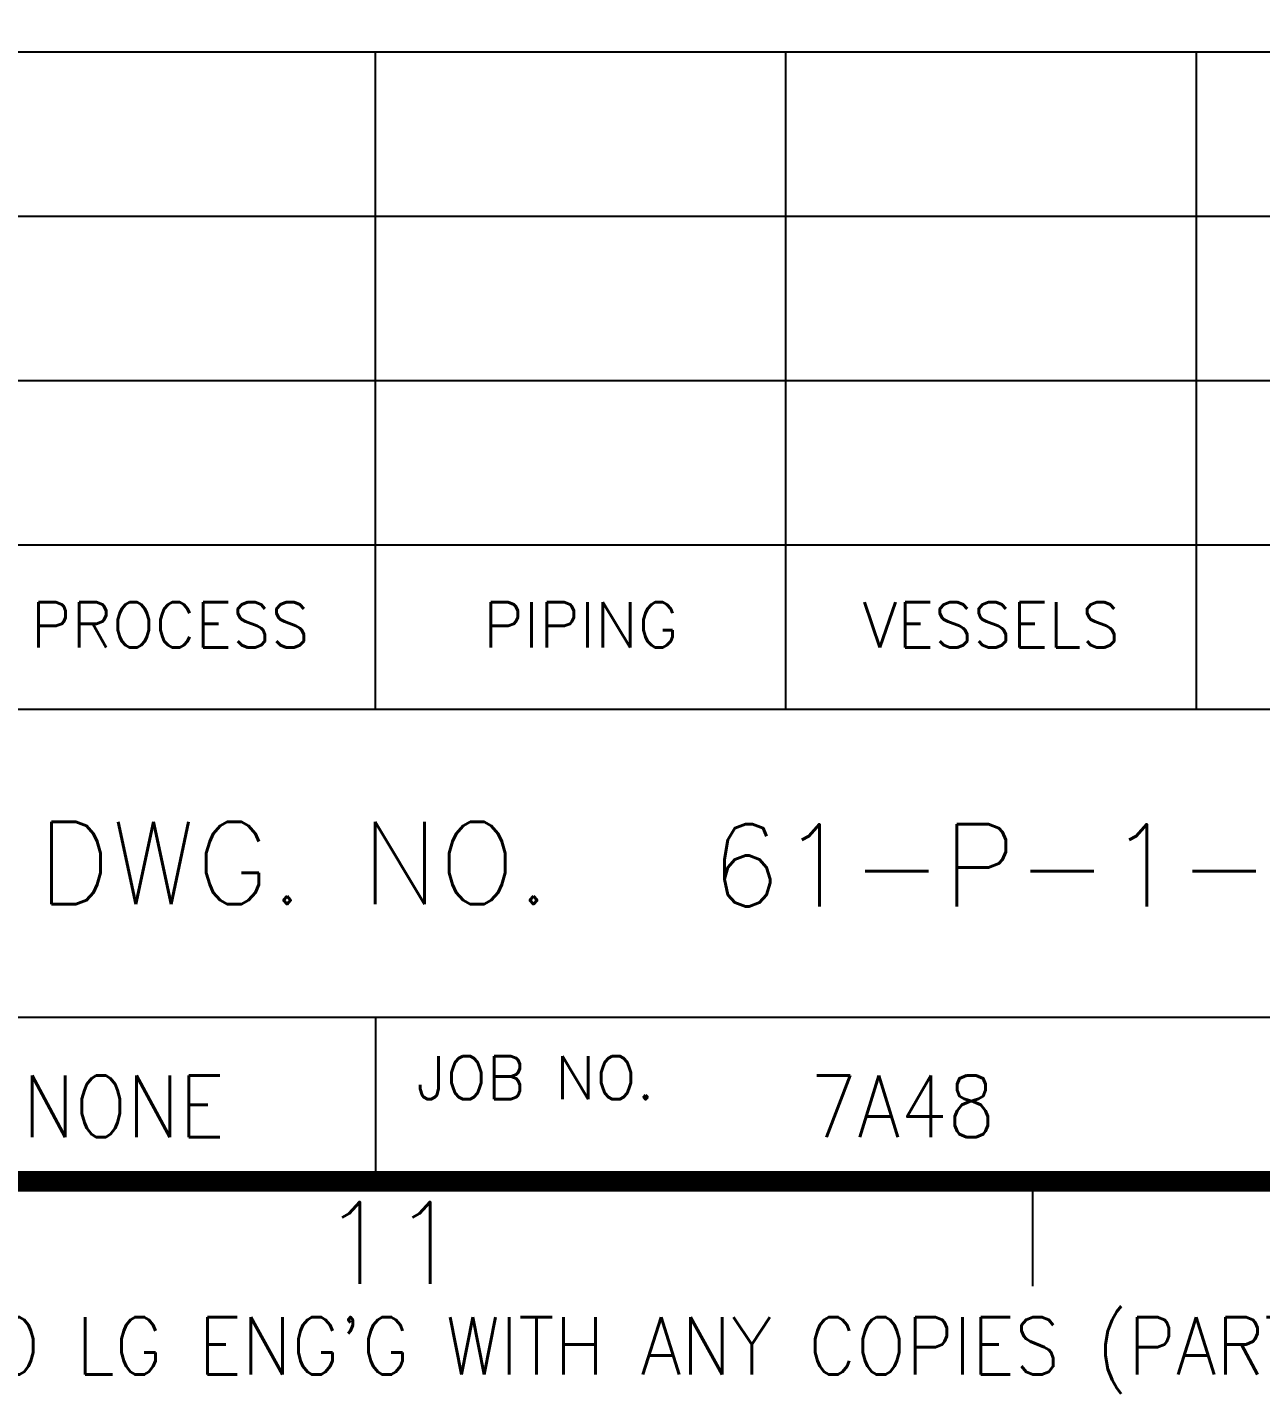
# Model space of a CAD drawing. Header units: millimetres. Extents: x 2699 to 3591, y 333 to 971.
# Drawn here: x 3456.9 to 3523, y 334.6 to 407.8 of the extents above; entities that cross this region are included whole.
import ezdxf
from ezdxf.enums import TextEntityAlignment as Align

# ---------------------------------------------------------------- set-up
doc = ezdxf.new("R2010")
doc.units = ezdxf.units.MM
for name, color, linetype in [('2', 7, 'Continuous'), ('DIM', 7, 'Continuous'), ('TTBOX', 6, 'Continuous')]:
    doc.layers.add(name, color=color, linetype=linetype)
doc.styles.add('ROMANS', font='romans.shx')
doc.styles.add('S3', font='SIMPLEX')
doc.styles.get("Standard").update_dxf_attribs({"font": 'romans.shx'})

msp = doc.modelspace()

# ---------------------------------------------------------------- linework, layer by layer
at = {"color": 6, "const_width": 1.1}
msp.add_lwpolyline([(2700.022, 959.805), (3585.522, 959.805), (3585.522, 346.005), (2700.022, 346.005), (2700.022, 959.805)], dxfattribs=at)
at = {"layer": 'DIM', "color": 7}
msp.add_line((3510.722, 346.005), (3510.722, 340.395), dxfattribs=at)
at = {"layer": 'TTBOX', "color": 6}
for p, q in [((3437.022, 406.505), (3585.522, 406.505)), ((3437.022, 371.305), (3585.522, 371.305))]:
    msp.add_line(p, q, dxfattribs=at)
at = {"layer": 'TTBOX', "color": 7}
for p, q in [((3475.522, 371.305), (3475.522, 406.505)), ((3497.522, 371.305), (3497.522, 406.505)), ((3519.522, 371.305), (3519.522, 406.505)), ((3453.522, 397.705), (3585.522, 397.705)), ((3453.522, 388.905), (3585.522, 388.905)), ((3453.522, 380.105), (3585.522, 380.105)), ((3475.522, 354.805), (3475.522, 346.005))]:
    msp.add_line(p, q, dxfattribs=at)
at = {"layer": 'TTBOX'}
msp.add_line((3437.022, 354.805), (3585.522, 354.805), dxfattribs=at)

# ---------------------------------------------------------------- texts
at = {"style": 'ROMANS', "width": 0.791696}
msp.add_text("THIS DRAWING IS NOT TO BE REPRODUCED OR COPIED WITHOUT PERMISSION AND IS TO BE RETRUNED TO LG ENG'G WITH ANY COPIES (PARTIAL OR COMPLETE) ON DEMAND.", height=3.08, dxfattribs=at).set_placement((3255.028, 335.656), (3586.073, 335.656), align=Align.FIT)
at = {"layer": '2', "color": 2}
msp.add_text('61-P-1-22-002-3-11', height=4.4, dxfattribs=at).set_placement((3530.899, 362.93), align=Align.MIDDLE)
at = {"layer": '2', "color": 2, "width": 0.9}
for s, p in [('NONE', (3456.615, 348.374)), ('7A48', (3498.799, 348.374))]:
    msp.add_text(s, height=3.3, dxfattribs=at).set_placement(p)
at = {"layer": 'DIM', "color": 2, "style": 'S3'}
msp.add_text('11', height=4.4, dxfattribs=at).set_placement((3476.381, 342.706), align=Align.MIDDLE)
at = {"layer": 'TTBOX', "color": 7}
for s, p in [('PROCESS', (3464.522, 374.605)), ('PIPING', (3486.522, 374.605)), ('VESSELS', (3508.522, 374.605))]:
    msp.add_text(s, height=2.42, dxfattribs=at).set_placement(p, align=Align.CENTER)
for s, height, p in [('DWG. NO.', 4.4, (3457.403, 360.855)), ('JOB NO.', 2.31, (3477.722, 350.405))]:
    msp.add_text(s, height=height, dxfattribs=at).set_placement(p)

doc.saveas('drawing.dxf')
